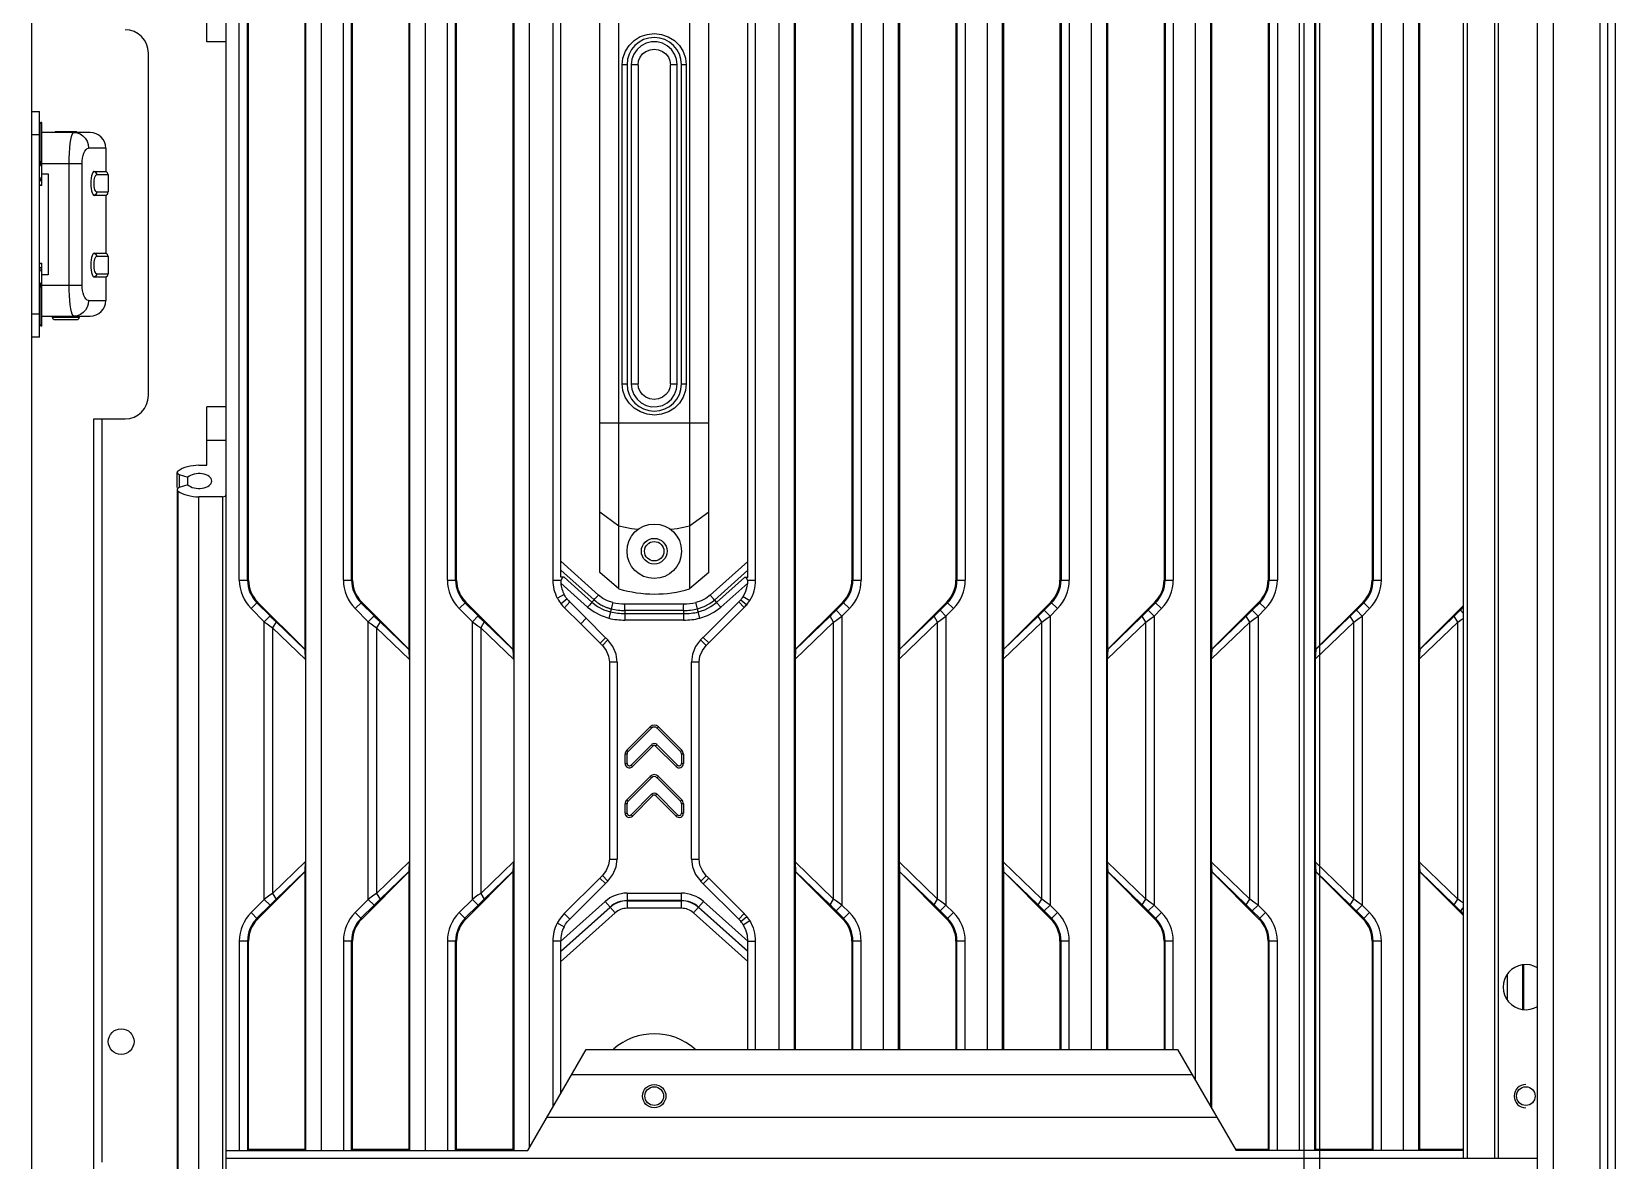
# Model space of a CAD drawing. Header units: millimetres. Extents: x -3132 to 28633, y 682 to 5849.
# Drawn here: x 23855.9 to 24059.4, y 4340.5 to 4485.5 of the extents above; entities that cross this region are included whole.
import ezdxf

# ---------------------------------------------------------------- set-up
doc = ezdxf.new("R2010")
doc.units = ezdxf.units.MM
doc.layers.add('02___PRT_ALL_AXES', color=7, linetype='Continuous')

# ---------------------------------------------------------------- blocks, each defined once
blk = doc.blocks.new('134567')
at = {"color": 7, "linetype": 'Continuous'}
for p, q in [((3525.58, -350.66), (3525.58, 376.34)), ((3694.08, -323.66), (3694.08, 349.34)), ((3696.08, 349.34), (3696.08, -323.66)), ((3703.08, 349.34), (3703.08, -323.66)), ((3500.58, -319.66), (3500.58, 342.84)), ((3684.58, -107.16), (3684.58, 132.84)), ((3685.08, -107.16), (3685.08, 132.84)), ((3688.58, -107.16), (3688.58, 132.84)), ((3689.08, -107.16), (3689.08, 132.84)), ((3535.82, -106.18), (3535.82, 131.84)), ((3537.81, -106.16), (3537.81, 131.84)), ((3549.19, -106.18), (3549.19, 131.84)), ((3551.18, -106.16), (3551.18, 131.84)), ((3562.56, -106.18), (3562.56, 131.84)), ((3564.55, -105.77), (3564.55, 131.45)), ((3663.46, 131.84), (3663.46, -106.16)), ((3665.46, -106.18), (3665.46, 131.84)), ((3676.83, 131.84), (3676.83, -106.16)), ((3678.83, -106.18), (3678.83, 131.84)), ((3652.09, -100.52), (3652.09, 126.21)), ((3650.09, 122.76), (3650.09, -97.07)), ((3596.61, 118.84), (3596.61, -93.16)), ((3598.61, -93.16), (3598.61, 118.84)), ((3609.98, 118.84), (3609.98, -93.16)), ((3611.98, -93.16), (3611.98, 118.84)), ((3623.35, 118.84), (3623.35, -93.16)), ((3625.35, -93.16), (3625.35, 118.84)), ((3636.72, 118.84), (3636.72, -93.16)), ((3638.72, -93.16), (3638.72, 118.84)), ((3535.67, 67.43), (3535.67, -41.74)), ((3549.04, 67.43), (3549.04, -41.74)), ((3562.41, 67.43), (3562.41, -41.74)), ((3598.75, -41.75), (3598.75, 67.44)), ((3612.12, -41.75), (3612.12, 67.44)), ((3625.49, -41.75), (3625.49, 67.44)), ((3638.86, -41.75), (3638.86, 67.44)), ((3652.23, -41.75), (3652.23, 67.44)), ((3665.6, -41.75), (3665.6, 67.44)), ((3678.97, -41.75), (3678.97, 67.44)), ((3576.05, -33.98), (3576.05, 59.67)), ((3585.11, 59.68), (3585.11, -33.99)), ((3527.26, -32.86), (3527.26, 58.55)), ((3528.31, -32.86), (3528.31, 58.55)), ((3528.45, -32.86), (3528.45, 58.55)), ((3540.63, -32.86), (3540.63, 58.55)), ((3541.68, -32.86), (3541.68, 58.55)), ((3541.82, -32.86), (3541.82, 58.55)), ((3554, -32.86), (3554, 58.55)), ((3555.05, -32.86), (3555.05, 58.55)), ((3555.19, -32.86), (3555.19, 58.55)), ((3567.55, 58.55), (3567.55, -32.86)), ((3568.55, 58.47), (3568.55, -32.51)), ((3573.58, -31.89), (3573.58, 57.58)), ((3587.58, -31.9), (3587.58, 57.59)), ((3592.61, -32.53), (3592.61, 58.49)), ((3593.61, -32.86), (3593.61, 58.54)), ((3605.98, 58.55), (3605.98, -32.86)), ((3606.11, 58.55), (3606.11, -32.86)), ((3607.17, 58.55), (3607.17, -32.86)), ((3619.35, 58.55), (3619.35, -32.86)), ((3619.48, 58.55), (3619.48, -32.86)), ((3620.54, 58.55), (3620.54, -32.86)), ((3632.72, 58.55), (3632.72, -32.86)), ((3632.85, 58.55), (3632.85, -32.86)), ((3633.91, 58.55), (3633.91, -32.86)), ((3646.09, 58.55), (3646.09, -32.86)), ((3646.22, 58.55), (3646.22, -32.86)), ((3647.28, 58.55), (3647.28, -32.86)), ((3659.46, 58.55), (3659.46, -32.86)), ((3659.59, 58.55), (3659.59, -32.86)), ((3660.65, 58.55), (3660.65, -32.86)), ((3672.83, 58.55), (3672.83, -32.86)), ((3672.96, 58.55), (3672.96, -32.86)), ((3674.02, -32.86), (3674.02, 58.55)), ((3523.08, 36.3), (3523.08, 43.8)), ((3515.58, -9.16), (3515.58, 34.84)), ((3525.58, 36.3), (3523.08, 36.3)), ((3577.08, 33.34), (3576.46, 33.34)), ((3576.46, -7.66), (3576.46, 33.34)), ((3577.08, 33.34), (3577.08, -7.66)), ((3578.5, 33.34), (3577.63, 33.34)), ((3577.63, 33.34), (3577.63, -7.66)), ((3578.5, 33.34), (3578.5, -7.66)), ((3583.53, 33.34), (3582.67, 33.34)), ((3582.67, -7.66), (3582.67, 33.34)), ((3583.53, -7.66), (3583.53, 33.34)), ((3584.7, 33.34), (3584.08, 33.34)), ((3584.08, -7.66), (3584.08, 33.34)), ((3584.7, 33.34), (3584.7, -7.66)), ((3500.58, 27.34), (3501.58, 27.34)), ((3501.58, -1.66), (3501.58, 27.34)), ((3501.78, 25.94), (3501.58, 25.74)), ((3501.88, 25.94), (3501.78, 25.94)), ((3501.78, 20.74), (3501.78, 25.94)), ((3501.88, 17.84), (3501.88, 25.94)), ((3508.09, 24.64), (3501.88, 24.64)), ((3506.27, 24.74), (3503.67, 24.74)), ((3501.58, 24.34), (3500.58, 24.34)), ((3510.09, 22.64), (3507.89, 22.64)), ((3510.09, 22.64), (3510.09, 19.64)), ((3501.78, 20.74), (3501.58, 20.94)), ((3501.62, 20.64), (3507.07, 20.64)), ((3501.88, 20.54), (3501.66, 20.54)), ((3501.88, 20.74), (3501.78, 20.74)), ((3501.78, 20.64), (3501.78, 20.54)), ((3505.39, 5.04), (3505.39, 20.64)), ((3507.07, 5.04), (3507.07, 20.64)), ((3501.88, 19.34), (3502.69, 19.34)), ((3502.69, 19.34), (3502.69, 6.34)), ((3508.62, 19.64), (3510.09, 19.64)), ((3510.39, 19.19), (3508.91, 19.19)), ((3510.39, 19.19), (3510.39, 17)), ((3501.58, 17.89), (3501.88, 17.96)), ((3501.88, 17.84), (3501.58, 17.84)), ((3510.09, 16.54), (3508.62, 16.54)), ((3508.91, 17), (3510.39, 17)), ((3510.09, 16.54), (3510.09, 9.14)), ((3508.62, 9.14), (3510.09, 9.14)), ((3510.39, 8.69), (3508.91, 8.69)), ((3510.39, 8.69), (3510.39, 6.5)), ((3501.58, 7.84), (3501.88, 7.84)), ((3501.88, 7.73), (3501.58, 7.8)), ((3501.88, -0.26), (3501.88, 7.84)), ((3502.69, 6.34), (3501.88, 6.34)), ((3508.91, 6.5), (3510.39, 6.5)), ((3501.78, 4.94), (3501.58, 4.74)), ((3501.62, 5.04), (3507.07, 5.04)), ((3501.66, 5.14), (3501.88, 5.14)), ((3501.78, 5.14), (3501.78, 5.04)), ((3501.88, 4.94), (3501.78, 4.94)), ((3501.78, -0.26), (3501.78, 4.94)), ((3510.09, 6.04), (3508.62, 6.04)), ((3510.09, 6.04), (3510.09, 3.04)), ((3507.89, 3.04), (3510.09, 3.04)), ((3500.58, 1.34), (3501.58, 1.34)), ((3501.88, 1.04), (3508.09, 1.04)), ((3503.4, 0.94), (3503.21, 0.9)), ((3503.21, 0.9), (3506.74, 0.9)), ((3506.54, 0.94), (3503.4, 0.94)), ((3503.59, 0.6), (3506.36, 0.6)), ((3503.77, 0.94), (3503.77, 1.04)), ((3506.17, 0.94), (3506.17, 1.04)), ((3506.54, 0.94), (3506.74, 0.9)), ((3501.58, -1.66), (3500.58, -1.66)), ((3501.78, -0.26), (3501.58, -0.06)), ((3501.88, -0.26), (3501.78, -0.26)), ((3576.46, -7.66), (3577.08, -7.66)), ((3577.63, -7.66), (3578.5, -7.66)), ((3582.67, -7.66), (3583.53, -7.66)), ((3584.08, -7.66), (3584.7, -7.66)), ((3508.58, -12.16), (3512.58, -12.16)), ((3508.58, -206.16), (3508.58, -12.16)), ((3509.58, -12.16), (3509.58, -107.66)), ((3525.58, -10.61), (3523.08, -10.61)), ((3523.08, -18.11), (3523.08, -10.61)), ((3573.58, -12.68), (3587.58, -12.68)), ((3525.58, -14.94), (3523.08, -14.94)), ((3522.08, -18.11), (3523.08, -18.11)), ((3519.27, -20.99), (3519.27, -19.03)), ((3519.52, -19.28), (3520.65, -19.66)), ((3519.52, -19.28), (3519.52, -20.99)), ((3520.65, -20.61), (3520.65, -19.66)), ((3519.27, -21.24), (3519.27, -111.32)), ((3519.39, -185.78), (3519.39, -21.42)), ((3520.65, -20.61), (3519.52, -20.99)), ((3525.08, -22.16), (3522.08, -22.16)), ((3522.08, -185.04), (3522.08, -22.16)), ((3525.08, -22.16), (3525.08, -185.04)), ((3576.05, -25.93), (3573.58, -24.16)), ((3587.58, -24.16), (3585.11, -25.94)), ((3573.4, -34.8), (3568.56, -30.45)), ((3592.61, -30.47), (3587.78, -34.8)), ((3572.85, -35.42), (3568.56, -31.57)), ((3569, -32.51), (3568.56, -32.51)), ((3569, -32.51), (3572.57, -35.72)), ((3576.05, -33.98), (3573.58, -31.89)), ((3587.58, -31.9), (3585.11, -33.99)), ((3592.61, -31.59), (3588.33, -35.43)), ((3588.6, -35.73), (3592.17, -32.53)), ((3592.61, -32.53), (3592.17, -32.53)), ((3527.26, -32.86), (3528.45, -32.86)), ((3540.63, -32.86), (3541.82, -32.86)), ((3554, -32.86), (3555.19, -32.86)), ((3567.55, -32.86), (3568.6, -32.86)), ((3568.57, -33.25), (3572.02, -36.34)), ((3589.15, -36.35), (3592.59, -33.27)), ((3592.56, -32.86), (3593.61, -32.86)), ((3605.98, -32.86), (3607.17, -32.86)), ((3619.35, -32.86), (3620.54, -32.86)), ((3632.72, -32.86), (3633.91, -32.86)), ((3646.09, -32.86), (3647.28, -32.86)), ((3659.46, -32.86), (3660.65, -32.86)), ((3672.83, -32.86), (3674.02, -32.86)), ((3529.62, -35.69), (3528.78, -36.53)), ((3528.78, -36.53), (3530.47, -38.22)), ((3531.21, -37.47), (3529.52, -35.78)), ((3535.67, -41.74), (3529.62, -35.69)), ((3542.99, -35.69), (3542.15, -36.53)), ((3542.15, -36.53), (3543.84, -38.22)), ((3544.58, -37.47), (3542.89, -35.78)), ((3549.04, -41.74), (3542.99, -35.69)), ((3556.36, -35.69), (3555.52, -36.53)), ((3555.52, -36.53), (3557.21, -38.22)), ((3557.95, -37.47), (3556.26, -35.78)), ((3562.41, -41.74), (3556.36, -35.69)), ((3569.01, -34.72), (3568.13, -35.19)), ((3569.38, -35.29), (3568.6, -35.91)), ((3569.73, -35.68), (3569.04, -36.41)), ((3569.04, -36.41), (3571.13, -38.47)), ((3571.83, -37.77), (3569.73, -35.68)), ((3572.85, -35.42), (3572.57, -35.72)), ((3572.85, -35.42), (3572.99, -35.25)), ((3572.99, -35.25), (3573.4, -34.8)), ((3575.25, -35.75), (3574.75, -37.76)), ((3574.98, -36.54), (3575.05, -36.56)), ((3576.8, -35.92), (3584.37, -35.93)), ((3586.44, -37.76), (3585.94, -35.75)), ((3591.44, -35.66), (3586.88, -40.22)), ((3587.59, -40.93), (3592.14, -36.38)), ((3588.18, -35.26), (3587.78, -34.8)), ((3588.33, -35.43), (3588.18, -35.26)), ((3588.33, -35.43), (3588.6, -35.73)), ((3589.15, -36.35), (3588.6, -35.73)), ((3591.44, -35.66), (3592.14, -36.38)), ((3591.69, -35.39), (3592.46, -36.03)), ((3592.01, -34.96), (3592.87, -35.49)), ((3604.81, -35.69), (3598.75, -41.75)), ((3604.9, -35.78), (3603.95, -36.73)), ((3604.7, -37.48), (3605.65, -36.53)), ((3605.65, -36.53), (3604.81, -35.69)), ((3618.18, -35.69), (3612.12, -41.75)), ((3618.27, -35.78), (3617.32, -36.73)), ((3618.07, -37.48), (3619.02, -36.53)), ((3619.02, -36.53), (3618.18, -35.69)), ((3631.55, -35.69), (3625.49, -41.75)), ((3631.64, -35.78), (3630.69, -36.73)), ((3631.44, -37.48), (3632.39, -36.53)), ((3632.39, -36.53), (3631.55, -35.69)), ((3644.92, -35.69), (3638.86, -41.75)), ((3645.01, -35.78), (3644.06, -36.73)), ((3644.81, -37.48), (3645.76, -36.53)), ((3645.76, -36.53), (3644.92, -35.69)), ((3658.29, -35.69), (3652.23, -41.75)), ((3658.38, -35.78), (3657.43, -36.73)), ((3658.18, -37.48), (3659.13, -36.53)), ((3659.13, -36.53), (3658.29, -35.69)), ((3671.66, -35.69), (3665.6, -41.75)), ((3671.75, -35.78), (3670.8, -36.73)), ((3671.55, -37.48), (3672.5, -36.53)), ((3672.5, -36.53), (3671.66, -35.69)), ((3684.58, -36.13), (3678.97, -41.75)), ((3684.58, -36.32), (3684.17, -36.73)), ((3530.47, -38.22), (3531.21, -37.47)), ((3530.47, -73.88), (3530.47, -38.22)), ((3532, -38.24), (3531.54, -38.99)), ((3535.71, -41.83), (3532, -38.24)), ((3543.84, -38.22), (3544.58, -37.47)), ((3543.84, -73.88), (3543.84, -38.22)), ((3545.37, -38.24), (3544.91, -38.99)), ((3549.08, -41.83), (3545.37, -38.24)), ((3557.21, -38.22), (3557.95, -37.47)), ((3557.21, -73.88), (3557.21, -38.22)), ((3558.74, -38.24), (3558.28, -38.99)), ((3562.45, -41.83), (3558.74, -38.24)), ((3571.83, -37.77), (3571.13, -38.47)), ((3571.13, -38.47), (3573.62, -40.98)), ((3574.33, -40.27), (3571.83, -37.77)), ((3584.36, -36.76), (3576.81, -36.76)), ((3576.81, -36.76), (3576.81, -37.16)), ((3576.81, -37.16), (3584.36, -37.16)), ((3584.35, -38), (3576.81, -38)), ((3584.36, -36.76), (3584.36, -37.16)), ((3598.67, -43.04), (3603.63, -38.25)), ((3603.17, -37.51), (3598.74, -41.78)), ((3603.63, -38.25), (3603.17, -37.51)), ((3603.63, -73.85), (3603.63, -38.25)), ((3603.95, -36.73), (3604.7, -37.48)), ((3604.7, -37.48), (3604.7, -74.62)), ((3612.04, -43.04), (3617, -38.25)), ((3616.54, -37.51), (3612.11, -41.78)), ((3617, -38.25), (3616.54, -37.51)), ((3617, -73.85), (3617, -38.25)), ((3617.32, -36.73), (3618.07, -37.48)), ((3618.07, -37.48), (3618.07, -74.62)), ((3625.41, -43.04), (3630.37, -38.25)), ((3629.91, -37.51), (3625.48, -41.78)), ((3630.37, -38.25), (3629.91, -37.51)), ((3630.37, -73.85), (3630.37, -38.25)), ((3630.69, -36.73), (3631.44, -37.48)), ((3631.44, -37.48), (3631.44, -74.62)), ((3638.78, -43.04), (3643.74, -38.25)), ((3643.28, -37.51), (3638.85, -41.78)), ((3643.74, -38.25), (3643.28, -37.51)), ((3643.74, -73.85), (3643.74, -38.25)), ((3644.06, -36.73), (3644.81, -37.48)), ((3644.81, -37.48), (3644.81, -74.62)), ((3652.15, -43.04), (3657.11, -38.25)), ((3656.65, -37.51), (3652.22, -41.78)), ((3657.11, -38.25), (3656.65, -37.51)), ((3657.11, -73.85), (3657.11, -38.25)), ((3657.43, -36.73), (3658.18, -37.48)), ((3658.18, -37.48), (3658.18, -74.62)), ((3665.52, -43.04), (3670.48, -38.25)), ((3670.02, -37.51), (3665.59, -41.78)), ((3670.48, -38.25), (3670.02, -37.51)), ((3670.48, -73.85), (3670.48, -38.25)), ((3670.8, -36.73), (3671.55, -37.48)), ((3671.55, -37.48), (3671.55, -74.62)), ((3678.89, -43.04), (3683.85, -38.25)), ((3683.39, -37.51), (3678.96, -41.78)), ((3683.85, -38.25), (3683.39, -37.51)), ((3683.85, -73.85), (3683.85, -38.25)), ((3684.58, -37.14), (3684.17, -36.73)), ((3531.54, -38.99), (3535.78, -43.08)), ((3531.54, -38.99), (3531.54, -73.11)), ((3544.91, -38.99), (3549.15, -43.08)), ((3544.91, -38.99), (3544.91, -73.11)), ((3558.28, -38.99), (3562.52, -43.08)), ((3558.28, -38.99), (3558.28, -73.11)), ((3574.33, -40.27), (3573.62, -40.98)), ((3574.62, -40.55), (3573.91, -41.26)), ((3586.54, -40.56), (3587.25, -41.26)), ((3586.88, -40.22), (3587.59, -40.93)), ((3535.67, -41.74), (3535.71, -41.83)), ((3535.78, -43.08), (3535.71, -41.83)), ((3549.04, -41.74), (3549.08, -41.83)), ((3549.15, -43.08), (3549.08, -41.83)), ((3562.41, -41.74), (3562.45, -41.83)), ((3562.52, -43.08), (3562.45, -41.83)), ((3598.74, -41.78), (3598.67, -43.04)), ((3598.75, -41.75), (3598.74, -41.78)), ((3612.11, -41.78), (3612.04, -43.04)), ((3612.12, -41.75), (3612.11, -41.78)), ((3625.48, -41.78), (3625.41, -43.04)), ((3625.49, -41.75), (3625.48, -41.78)), ((3638.85, -41.78), (3638.78, -43.04)), ((3638.86, -41.75), (3638.85, -41.78)), ((3652.22, -41.78), (3652.15, -43.04)), ((3652.23, -41.75), (3652.22, -41.78)), ((3665.59, -41.78), (3665.52, -43.04)), ((3665.6, -41.75), (3665.59, -41.78)), ((3678.96, -41.78), (3678.89, -43.04)), ((3678.97, -41.75), (3678.96, -41.78)), ((3535.78, -43.08), (3535.78, -69.02)), ((3549.15, -43.08), (3549.15, -69.02)), ((3562.52, -43.08), (3562.52, -69.02)), ((3575.81, -43.4), (3574.81, -43.4)), ((3574.81, -43.4), (3574.81, -68.7)), ((3575.81, -43.4), (3575.81, -68.7)), ((3586.36, -43.4), (3585.36, -43.4)), ((3585.36, -68.7), (3585.36, -43.4)), ((3586.36, -68.7), (3586.36, -43.4)), ((3598.67, -43.04), (3598.67, -69.06)), ((3612.04, -43.04), (3612.04, -69.06)), ((3625.41, -43.04), (3625.41, -69.06)), ((3638.78, -43.04), (3638.78, -69.06)), ((3652.15, -43.04), (3652.15, -69.06)), ((3665.52, -43.04), (3665.52, -69.06)), ((3678.89, -43.04), (3678.89, -69.06)), ((3580.05, -51.71), (3577.05, -54.71)), ((3577.23, -54.89), (3580.23, -51.89)), ((3580.23, -51.89), (3580.05, -51.71)), ((3581.11, -51.71), (3580.94, -51.89)), ((3580.94, -51.89), (3583.94, -54.89)), ((3584.11, -54.71), (3581.11, -51.71)), ((3577.05, -54.71), (3577.23, -54.89)), ((3580.23, -54.01), (3577.6, -56.64)), ((3577.77, -56.82), (3580.41, -54.19)), ((3580.41, -54.19), (3580.23, -54.01)), ((3580.94, -54.01), (3580.76, -54.19)), ((3580.76, -54.19), (3583.39, -56.82)), ((3583.57, -56.64), (3580.94, -54.01)), ((3583.94, -54.89), (3584.11, -54.71)), ((3577.08, -55.24), (3576.83, -55.24)), ((3576.83, -56.43), (3576.83, -55.24)), ((3576.83, -56.43), (3577.08, -56.43)), ((3577.08, -56.43), (3577.08, -55.24)), ((3577.6, -56.64), (3577.77, -56.82)), ((3583.39, -56.82), (3583.57, -56.64)), ((3584.33, -55.24), (3584.08, -55.24)), ((3584.08, -55.24), (3584.08, -56.43)), ((3584.08, -56.43), (3584.33, -56.43)), ((3584.33, -55.24), (3584.33, -56.43)), ((3580.05, -58.08), (3577.05, -61.08)), ((3577.23, -61.25), (3580.23, -58.25)), ((3580.23, -58.25), (3580.05, -58.08)), ((3581.11, -58.08), (3580.94, -58.25)), ((3580.94, -58.25), (3583.94, -61.25)), ((3584.11, -61.08), (3581.11, -58.08)), ((3580.23, -60.37), (3577.6, -63.01)), ((3577.77, -63.18), (3580.41, -60.55)), ((3580.41, -60.55), (3580.23, -60.37)), ((3580.94, -60.37), (3580.76, -60.55)), ((3580.76, -60.55), (3583.39, -63.18)), ((3583.57, -63.01), (3580.94, -60.37)), ((3577.08, -61.61), (3576.83, -61.61)), ((3576.83, -62.8), (3576.83, -61.61)), ((3576.83, -62.8), (3577.08, -62.8)), ((3577.05, -61.08), (3577.23, -61.25)), ((3577.08, -62.8), (3577.08, -61.61)), ((3577.6, -63.01), (3577.77, -63.18)), ((3583.39, -63.18), (3583.57, -63.01)), ((3583.94, -61.25), (3584.11, -61.08)), ((3584.33, -61.61), (3584.08, -61.61)), ((3584.08, -61.61), (3584.08, -62.8)), ((3584.08, -62.8), (3584.33, -62.8)), ((3584.33, -61.61), (3584.33, -62.8)), ((3535.78, -69.02), (3531.54, -73.11)), ((3535.71, -70.27), (3535.78, -69.02)), ((3549.15, -69.02), (3544.91, -73.11)), ((3549.08, -70.27), (3549.15, -69.02)), ((3562.52, -69.02), (3558.28, -73.11)), ((3562.45, -70.27), (3562.52, -69.02)), ((3574.81, -68.7), (3575.81, -68.7)), ((3585.36, -68.7), (3586.36, -68.7)), ((3603.63, -73.85), (3598.67, -69.06)), ((3598.67, -69.06), (3598.74, -70.33)), ((3617, -73.85), (3612.04, -69.06)), ((3612.04, -69.06), (3612.11, -70.33)), ((3630.37, -73.85), (3625.41, -69.06)), ((3625.41, -69.06), (3625.48, -70.33)), ((3643.74, -73.85), (3638.78, -69.06)), ((3638.78, -69.06), (3638.85, -70.33)), ((3657.11, -73.85), (3652.15, -69.06)), ((3652.15, -69.06), (3652.22, -70.33)), ((3670.48, -73.85), (3665.52, -69.06)), ((3665.52, -69.06), (3665.59, -70.33)), ((3683.85, -73.85), (3678.89, -69.06)), ((3678.89, -69.06), (3678.96, -70.33)), ((3529.62, -76.41), (3535.67, -70.36)), ((3532, -73.86), (3535.71, -70.27)), ((3535.67, -70.36), (3535.71, -70.27)), ((3535.67, -70.36), (3535.67, -106.02)), ((3542.99, -76.41), (3549.04, -70.36)), ((3545.37, -73.86), (3549.08, -70.27)), ((3549.04, -70.36), (3549.08, -70.27)), ((3549.04, -70.36), (3549.04, -106.02)), ((3556.36, -76.41), (3562.41, -70.36)), ((3558.74, -73.86), (3562.45, -70.27)), ((3562.41, -70.36), (3562.45, -70.27)), ((3562.41, -70.36), (3562.41, -106.02)), ((3573.61, -71.14), (3569.02, -75.72)), ((3574.32, -71.84), (3573.61, -71.14)), ((3574.62, -71.54), (3573.92, -70.83)), ((3586.55, -71.55), (3587.25, -70.84)), ((3587.58, -71.16), (3586.87, -71.87)), ((3592.12, -75.71), (3587.58, -71.16)), ((3598.74, -70.32), (3603.17, -74.59)), ((3598.75, -70.35), (3604.81, -76.41)), ((3598.75, -93.16), (3598.75, -70.35)), ((3612.11, -70.32), (3616.54, -74.59)), ((3612.12, -70.35), (3618.18, -76.41)), ((3612.12, -93.16), (3612.12, -70.35)), ((3625.48, -70.32), (3629.91, -74.59)), ((3625.49, -70.35), (3631.55, -76.41)), ((3625.49, -93.16), (3625.49, -70.35)), ((3638.85, -70.32), (3643.28, -74.59)), ((3638.86, -70.35), (3644.92, -76.41)), ((3638.86, -93.16), (3638.86, -70.35)), ((3652.22, -70.32), (3656.65, -74.59)), ((3652.23, -70.35), (3658.29, -76.41)), ((3652.23, -100.78), (3652.23, -70.35)), ((3665.59, -70.32), (3670.02, -74.59)), ((3665.6, -70.35), (3671.66, -76.41)), ((3665.6, -106.02), (3665.6, -70.35)), ((3678.96, -70.32), (3683.39, -74.59)), ((3678.97, -70.35), (3684.58, -75.97)), ((3678.97, -106.02), (3678.97, -70.35)), ((3531.54, -73.11), (3532, -73.86)), ((3544.91, -73.11), (3545.37, -73.86)), ((3558.28, -73.11), (3558.74, -73.86)), ((3569.72, -76.43), (3574.32, -71.84)), ((3577.08, -73.09), (3584.09, -73.09)), ((3577.08, -73.09), (3577.08, -75.03)), ((3584.09, -75.03), (3584.09, -73.09)), ((3586.87, -71.87), (3591.43, -76.43)), ((3530.47, -73.88), (3528.78, -75.57)), ((3531.21, -74.63), (3529.52, -76.32)), ((3531.21, -74.63), (3530.47, -73.88)), ((3543.84, -73.88), (3542.15, -75.57)), ((3542.89, -76.32), (3544.58, -74.63)), ((3544.58, -74.63), (3543.84, -73.88)), ((3557.21, -73.88), (3555.52, -75.57)), ((3556.26, -76.32), (3557.95, -74.63)), ((3557.95, -74.63), (3557.21, -73.88)), ((3574.26, -74.17), (3568.55, -79.29)), ((3574.9, -74.87), (3568.55, -80.57)), ((3568.55, -80.62), (3574.93, -74.91)), ((3575.56, -75.61), (3574.26, -74.17)), ((3584.09, -74.04), (3577.08, -74.04)), ((3577.08, -74.08), (3584.09, -74.08)), ((3584.09, -75.03), (3577.08, -75.03)), ((3586.91, -74.16), (3585.61, -75.61)), ((3586.24, -74.9), (3592.61, -80.6)), ((3592.61, -80.54), (3586.27, -74.87)), ((3592.61, -79.26), (3586.91, -74.16)), ((3603.17, -74.59), (3603.63, -73.85)), ((3604.7, -74.62), (3603.95, -75.37)), ((3605.65, -75.57), (3604.7, -74.62)), ((3616.54, -74.59), (3617, -73.85)), ((3618.07, -74.62), (3617.32, -75.37)), ((3619.02, -75.57), (3618.07, -74.62)), ((3629.91, -74.59), (3630.37, -73.85)), ((3631.44, -74.62), (3630.69, -75.37)), ((3632.39, -75.57), (3631.44, -74.62)), ((3643.28, -74.59), (3643.74, -73.85)), ((3644.81, -74.62), (3644.06, -75.37)), ((3645.76, -75.57), (3644.81, -74.62)), ((3656.65, -74.59), (3657.11, -73.85)), ((3658.18, -74.62), (3657.43, -75.37)), ((3659.13, -75.57), (3658.18, -74.62)), ((3670.02, -74.59), (3670.48, -73.85)), ((3671.55, -74.62), (3670.8, -75.37)), ((3672.5, -75.57), (3671.55, -74.62)), ((3683.39, -74.59), (3683.85, -73.85)), ((3528.78, -75.57), (3529.62, -76.41)), ((3542.15, -75.57), (3542.99, -76.41)), ((3555.52, -75.57), (3556.36, -76.41)), ((3569, -77.4), (3568.11, -76.95)), ((3568.55, -81.9), (3575.56, -75.61)), ((3569.72, -76.43), (3569.02, -75.72)), ((3585.61, -75.61), (3592.61, -81.87)), ((3591.43, -76.43), (3592.12, -75.71)), ((3591.69, -76.71), (3592.46, -76.07)), ((3592.02, -77.14), (3592.86, -76.61)), ((3604.9, -76.32), (3603.95, -75.37)), ((3604.81, -76.41), (3605.65, -75.57)), ((3618.27, -76.32), (3617.32, -75.37)), ((3618.18, -76.41), (3619.02, -75.57)), ((3631.64, -76.32), (3630.69, -75.37)), ((3631.55, -76.41), (3632.39, -75.57)), ((3645.01, -76.32), (3644.06, -75.37)), ((3644.92, -76.41), (3645.76, -75.57)), ((3658.38, -76.32), (3657.43, -75.37)), ((3658.29, -76.41), (3659.13, -75.57)), ((3671.75, -76.32), (3670.8, -75.37)), ((3671.66, -76.41), (3672.5, -75.57)), ((3684.58, -75.78), (3684.17, -75.37)), ((3528.45, -79.24), (3527.26, -79.24)), ((3527.26, -79.24), (3527.26, -106.16)), ((3528.31, -79.24), (3528.31, -106.16)), ((3528.45, -106.02), (3528.45, -79.24)), ((3541.82, -79.24), (3540.63, -79.24)), ((3540.63, -79.24), (3540.63, -106.16)), ((3541.68, -106.16), (3541.68, -79.24)), ((3541.82, -106.02), (3541.82, -79.24)), ((3555.19, -79.24), (3554, -79.24)), ((3554, -79.24), (3554, -106.16)), ((3555.05, -106.16), (3555.05, -79.24)), ((3555.19, -106.02), (3555.19, -79.24)), ((3568.55, -79.24), (3567.55, -79.24)), ((3567.55, -79.24), (3567.55, -100.57)), ((3568.55, -79.24), (3568.55, -98.84)), ((3592.61, -79.26), (3593.61, -79.25)), ((3592.61, -93.16), (3592.61, -79.26)), ((3593.61, -93.16), (3593.61, -79.25)), ((3607.17, -79.24), (3605.98, -79.24)), ((3605.98, -79.24), (3605.98, -93.16)), ((3606.11, -93.16), (3606.11, -79.24)), ((3607.17, -93.16), (3607.17, -79.24)), ((3620.54, -79.24), (3619.35, -79.24)), ((3619.35, -79.24), (3619.35, -93.16)), ((3619.48, -93.16), (3619.48, -79.24)), ((3620.54, -93.16), (3620.54, -79.24)), ((3633.91, -79.24), (3632.72, -79.24)), ((3632.72, -79.24), (3632.72, -93.16)), ((3632.85, -93.16), (3632.85, -79.24)), ((3633.91, -93.16), (3633.91, -79.24)), ((3647.28, -79.24), (3646.09, -79.24)), ((3646.09, -79.24), (3646.09, -93.16)), ((3646.22, -93.16), (3646.22, -79.24)), ((3647.28, -93.16), (3647.28, -79.24)), ((3660.65, -79.24), (3659.46, -79.24)), ((3659.46, -79.24), (3659.46, -106.02)), ((3659.59, -106.16), (3659.59, -79.24)), ((3660.65, -106.16), (3660.65, -79.24)), ((3674.02, -79.24), (3672.83, -79.24)), ((3672.83, -79.24), (3672.83, -106.02)), ((3672.96, -106.16), (3672.96, -79.24)), ((3674.02, -106.16), (3674.02, -79.24)), ((3692.2, -88.02), (3692.2, -82.29)), ((3692.34, -88.02), (3692.34, -82.3)), ((3690.2, -83.57), (3690.2, -86.74)), ((3564.33, -106.16), (3571.83, -93.16)), ((3571.83, -93.16), (3647.83, -93.16)), ((3647.83, -93.16), (3655.34, -106.16)), ((3649.71, -96.41), (3569.96, -96.41)), ((3652.89, -101.91), (3566.78, -101.91)), ((3525.58, -106.16), (3564.33, -106.16)), ((3694.08, -107.16), (3525.58, -107.16)), ((3528.31, -106.16), (3528.45, -106.02)), ((3535.67, -106.02), (3528.45, -106.02)), ((3541.68, -106.16), (3541.82, -106.02)), ((3549.04, -106.02), (3541.82, -106.02)), ((3555.05, -106.16), (3555.19, -106.02)), ((3562.41, -106.02), (3555.19, -106.02)), ((3659.46, -106.02), (3655.26, -106.02)), ((3684.58, -106.16), (3655.34, -106.16)), ((3659.59, -106.16), (3659.46, -106.02)), ((3665.47, -106.16), (3665.51, -106.12)), ((3665.51, -106.12), (3665.6, -106.02)), ((3672.83, -106.02), (3665.6, -106.02)), ((3672.96, -106.16), (3672.83, -106.02)), ((3678.84, -106.16), (3678.88, -106.12)), ((3678.88, -106.12), (3678.97, -106.02)), ((3684.58, -106.02), (3678.97, -106.02))]:
    blk.add_line(p, q, dxfattribs=at)
for points in [[(3576.46, 33.34), (3576.56, 34.2), (3576.87, 35.07), (3577.35, 35.83), (3578, 36.46), (3578.79, 36.95), (3579.66, 37.24), (3580.6, 37.34)], [(3580.6, 37.34), (3581.52, 37.24), (3582.39, 36.94), (3583.18, 36.45), (3583.83, 35.81), (3584.31, 35.05), (3584.61, 34.19), (3584.7, 33.34)], [(3583.53, 33.34), (3583.45, 34.04), (3583.2, 34.7), (3582.8, 35.29), (3582.26, 35.77), (3581.63, 36.1), (3580.94, 36.27), (3580.23, 36.27), (3579.54, 36.1), (3578.91, 35.77), (3578.37, 35.29), (3577.97, 34.7), (3577.72, 34.04), (3577.63, 33.34)], [(3578.5, 33.34), (3578.56, 33.84), (3578.76, 34.31), (3579.09, 34.73), (3579.52, 35.06), (3580.04, 35.27), (3580.58, 35.34), (3581.13, 35.27), (3581.64, 35.06), (3582.08, 34.73), (3582.4, 34.31), (3582.6, 33.83), (3582.67, 33.34)], [(3505.39, 20.64), (3505.4, 21.32), (3505.43, 22), (3505.48, 22.65), (3505.54, 23.21), (3505.62, 23.7), (3505.71, 24.11), (3505.8, 24.4), (3505.9, 24.58), (3506, 24.64)], [(3506, 24.64), (3506.42, 24.59), (3506.81, 24.45), (3507.16, 24.22), (3507.46, 23.92), (3507.69, 23.53), (3507.84, 23.1), (3507.89, 22.64)], [(3507.07, 20.64), (3507.08, 21), (3507.13, 21.36), (3507.2, 21.7), (3507.3, 22), (3507.42, 22.26), (3507.57, 22.46), (3507.72, 22.6), (3507.89, 22.64)], [(3501.58, 18.67), (3501.74, 18.62), (3501.88, 18.6)], [(3501.58, 18.36), (3501.59, 18.36), (3501.67, 18.41), (3501.76, 18.45), (3501.86, 18.49), (3501.88, 18.5)], [(3508.62, 19.64), (3508.52, 19.61), (3508.43, 19.49), (3508.35, 19.3), (3508.27, 19.06), (3508.22, 18.76), (3508.18, 18.44), (3508.17, 18.09), (3508.18, 17.75), (3508.22, 17.43), (3508.27, 17.13), (3508.34, 16.89), (3508.43, 16.7), (3508.52, 16.58), (3508.62, 16.54)], [(3508.91, 17), (3508.83, 17.03), (3508.77, 17.13), (3508.7, 17.28), (3508.65, 17.47), (3508.62, 17.71), (3508.6, 17.96), (3508.6, 18.22), (3508.62, 18.48), (3508.65, 18.71), (3508.7, 18.91), (3508.77, 19.06), (3508.83, 19.15), (3508.91, 19.19)], [(3508.62, 19.64), (3508.73, 19.57), (3508.83, 19.46), (3508.89, 19.33), (3508.91, 19.19)], [(3508.91, 17), (3508.89, 16.86), (3508.83, 16.73), (3508.74, 16.62), (3508.62, 16.54)], [(3508.62, 9.14), (3508.52, 9.11), (3508.43, 8.99), (3508.35, 8.8), (3508.27, 8.56), (3508.22, 8.26), (3508.18, 7.94), (3508.17, 7.59), (3508.18, 7.25), (3508.22, 6.93), (3508.27, 6.63), (3508.34, 6.39), (3508.43, 6.2), (3508.52, 6.08), (3508.62, 6.04)], [(3508.91, 6.5), (3508.83, 6.53), (3508.77, 6.63), (3508.7, 6.78), (3508.65, 6.97), (3508.62, 7.21), (3508.6, 7.46), (3508.6, 7.72), (3508.62, 7.98), (3508.65, 8.21), (3508.7, 8.41), (3508.77, 8.56), (3508.83, 8.65), (3508.91, 8.69)], [(3508.62, 9.14), (3508.73, 9.07), (3508.83, 8.96), (3508.89, 8.83), (3508.91, 8.69)], [(3501.88, 7.18), (3501.86, 7.2), (3501.76, 7.24), (3501.67, 7.28), (3501.59, 7.32), (3501.58, 7.33)], [(3501.88, 7.09), (3501.75, 7.07), (3501.58, 7.02)], [(3508.91, 6.5), (3508.89, 6.36), (3508.83, 6.23), (3508.74, 6.12), (3508.62, 6.04)], [(3506, 1.04), (3505.9, 1.11), (3505.8, 1.29), (3505.71, 1.58), (3505.62, 1.99), (3505.54, 2.48), (3505.48, 3.04), (3505.43, 3.69), (3505.4, 4.37), (3505.39, 5.04)], [(3507.89, 3.04), (3507.73, 3.09), (3507.57, 3.22), (3507.43, 3.42), (3507.3, 3.69), (3507.2, 3.99), (3507.12, 4.34), (3507.08, 4.7), (3507.07, 5.04)], [(3507.89, 3.04), (3507.84, 2.6), (3507.71, 2.19), (3507.49, 1.82), (3507.2, 1.5), (3506.84, 1.25), (3506.43, 1.1), (3506, 1.04)], [(3580.6, -11.66), (3579.67, -11.56), (3578.8, -11.26), (3578, -10.77), (3577.35, -10.13), (3576.86, -9.37), (3576.55, -8.5), (3576.46, -7.66)], [(3577.63, -7.66), (3577.72, -8.35), (3577.97, -9.02), (3578.37, -9.61), (3578.91, -10.08), (3579.54, -10.42), (3580.23, -10.59), (3580.94, -10.58), (3581.63, -10.42), (3582.26, -10.08), (3582.79, -9.61), (3583.2, -9.02), (3583.45, -8.35), (3583.53, -7.66)], [(3582.67, -7.66), (3582.6, -8.15), (3582.4, -8.62), (3582.08, -9.04), (3581.64, -9.37), (3581.13, -9.58), (3580.58, -9.65), (3580.03, -9.58), (3579.52, -9.37), (3579.09, -9.04), (3578.76, -8.62), (3578.56, -8.15), (3578.5, -7.66)], [(3584.7, -7.66), (3584.61, -8.51), (3584.3, -9.37), (3583.82, -10.13), (3583.18, -10.76), (3582.4, -11.25), (3581.53, -11.55), (3580.6, -11.66)], [(3578.45, -26.38), (3577.65, -26.26), (3576.84, -26.12), (3576.05, -25.93)], [(3585.11, -25.94), (3584.32, -26.12), (3583.52, -26.27), (3582.72, -26.38)], [(3569, -32.51), (3568.83, -32.55), (3568.69, -32.67), (3568.6, -32.86)], [(3592.56, -32.86), (3592.46, -32.68), (3592.33, -32.57), (3592.17, -32.53)], [(3568.6, -32.86), (3568.58, -32.98), (3568.57, -33.11), (3568.57, -33.25)], [(3592.01, -34.96), (3592.29, -34.43), (3592.48, -33.86), (3592.59, -33.27)], [(3592.59, -33.27), (3592.6, -33.12), (3592.59, -32.98), (3592.56, -32.86)], [(3568.13, -35.19), (3568.26, -35.43), (3568.42, -35.67), (3568.6, -35.91)], [(3569.38, -35.29), (3569.24, -35.11), (3569.12, -34.92), (3569.01, -34.72)], [(3572.57, -35.72), (3572.43, -35.89), (3572.24, -36.1), (3572.02, -36.34)], [(3572.02, -36.34), (3572.85, -36.96), (3573.77, -37.43), (3574.75, -37.76)], [(3572.57, -35.72), (3573.3, -36.26), (3574.1, -36.67), (3574.95, -36.95)], [(3572.85, -35.42), (3573.06, -35.59), (3573.24, -35.73), (3573.41, -35.85), (3573.57, -35.95), (3573.72, -36.03), (3573.85, -36.1), (3573.97, -36.17), (3574.09, -36.22), (3574.19, -36.27), (3574.29, -36.31), (3574.38, -36.34), (3574.46, -36.38), (3574.54, -36.4), (3574.61, -36.43), (3574.67, -36.45), (3574.73, -36.47), (3574.79, -36.49), (3574.84, -36.5), (3574.89, -36.52), (3574.93, -36.53), (3574.98, -36.54)], [(3575.25, -35.75), (3574.58, -35.53), (3573.96, -35.21), (3573.4, -34.8)], [(3576.81, -36.76), (3576.81, -36.53), (3576.8, -35.92)], [(3584.36, -36.76), (3584.36, -36.53), (3584.36, -36.25), (3584.37, -35.93)], [(3587.78, -34.8), (3587.23, -35.21), (3586.61, -35.53), (3585.94, -35.75)], [(3586.14, -36.56), (3586.99, -36.27), (3587.72, -35.88), (3588.33, -35.43)], [(3586.24, -36.95), (3587.08, -36.67), (3587.87, -36.26), (3588.6, -35.73)], [(3586.44, -37.76), (3587.42, -37.43), (3588.33, -36.96), (3589.15, -36.35)], [(3591.69, -35.39), (3591.61, -35.48), (3591.52, -35.57), (3591.44, -35.66)], [(3591.69, -35.39), (3591.74, -35.33), (3591.78, -35.28), (3591.82, -35.23), (3591.86, -35.18), (3591.89, -35.14), (3591.92, -35.1), (3591.95, -35.06), (3591.97, -35.02), (3591.99, -34.99), (3592.01, -34.96)], [(3592.14, -36.38), (3592.25, -36.27), (3592.35, -36.15), (3592.46, -36.03)], [(3592.46, -36.03), (3592.6, -35.85), (3592.74, -35.67), (3592.86, -35.49)], [(3530.47, -38.22), (3530.83, -38.48), (3531.19, -38.74), (3531.54, -38.99)], [(3532, -38.24), (3531.74, -38), (3531.48, -37.74), (3531.21, -37.47)], [(3543.84, -38.22), (3544.2, -38.48), (3544.56, -38.74), (3544.91, -38.99)], [(3545.37, -38.24), (3545.11, -38), (3544.85, -37.74), (3544.58, -37.47)], [(3557.21, -38.22), (3557.57, -38.48), (3557.93, -38.74), (3558.28, -38.99)], [(3558.74, -38.24), (3558.48, -38), (3558.22, -37.74), (3557.95, -37.47)], [(3576.81, -37.16), (3576.81, -37.39), (3576.81, -38)], [(3584.36, -37.16), (3584.36, -37.39), (3584.35, -38)], [(3603.95, -36.73), (3603.68, -37), (3603.42, -37.26), (3603.17, -37.51)], [(3603.63, -38.25), (3603.98, -38), (3604.33, -37.74), (3604.7, -37.48)], [(3617.32, -36.73), (3617.05, -37), (3616.79, -37.26), (3616.54, -37.51)], [(3617, -38.25), (3617.35, -38), (3617.7, -37.74), (3618.07, -37.48)], [(3630.69, -36.73), (3630.42, -37), (3630.16, -37.26), (3629.91, -37.51)], [(3630.37, -38.25), (3630.72, -38), (3631.07, -37.74), (3631.44, -37.48)], [(3644.06, -36.73), (3643.79, -37), (3643.53, -37.26), (3643.28, -37.51)], [(3643.74, -38.25), (3644.09, -38), (3644.44, -37.74), (3644.81, -37.48)], [(3657.43, -36.73), (3657.16, -37), (3656.9, -37.26), (3656.65, -37.51)], [(3657.11, -38.25), (3657.46, -38), (3657.81, -37.74), (3658.18, -37.48)], [(3670.8, -36.73), (3670.53, -37), (3670.27, -37.26), (3670.02, -37.51)], [(3670.48, -38.25), (3670.83, -38), (3671.18, -37.74), (3671.55, -37.48)], [(3684.17, -36.73), (3683.9, -37), (3683.64, -37.26), (3683.39, -37.51)], [(3683.85, -38.25), (3684.2, -38), (3684.56, -37.74), (3684.58, -37.72)], [(3575.81, -43.4), (3575.67, -42.38), (3575.27, -41.41), (3574.62, -40.55)], [(3586.54, -40.56), (3585.89, -41.41), (3585.49, -42.38), (3585.36, -43.4)], [(3573.91, -41.26), (3574.41, -41.91), (3574.71, -42.64), (3574.81, -43.4)], [(3586.36, -43.4), (3586.46, -42.64), (3586.76, -41.91), (3587.25, -41.26)], [(3574.81, -68.7), (3574.71, -69.46), (3574.41, -70.19), (3573.92, -70.83)], [(3574.62, -71.54), (3575.27, -70.69), (3575.67, -69.72), (3575.81, -68.7)], [(3585.36, -68.7), (3585.49, -69.72), (3585.89, -70.69), (3586.55, -71.55)], [(3587.25, -70.84), (3586.76, -70.19), (3586.46, -69.47), (3586.36, -68.7)], [(3598.75, -70.35), (3598.74, -70.34), (3598.74, -70.33), (3598.74, -70.32)], [(3612.12, -70.35), (3612.11, -70.34), (3612.11, -70.33), (3612.11, -70.32)], [(3625.49, -70.35), (3625.48, -70.34), (3625.48, -70.33), (3625.48, -70.32)], [(3638.86, -70.35), (3638.85, -70.34), (3638.85, -70.33), (3638.85, -70.32)], [(3652.23, -70.35), (3652.22, -70.34), (3652.22, -70.33), (3652.22, -70.32)], [(3665.6, -70.35), (3665.59, -70.34), (3665.59, -70.33), (3665.59, -70.32)], [(3678.97, -70.35), (3678.96, -70.34), (3678.96, -70.33), (3678.96, -70.32)], [(3531.54, -73.11), (3531.19, -73.36), (3530.83, -73.62), (3530.47, -73.88)], [(3544.91, -73.11), (3544.56, -73.36), (3544.2, -73.62), (3543.84, -73.88)], [(3558.28, -73.11), (3557.93, -73.36), (3557.57, -73.62), (3557.21, -73.88)], [(3531.21, -74.63), (3531.48, -74.36), (3531.74, -74.1), (3532, -73.86)], [(3544.58, -74.63), (3544.85, -74.36), (3545.11, -74.1), (3545.37, -73.86)], [(3557.95, -74.63), (3558.22, -74.36), (3558.48, -74.1), (3558.74, -73.86)], [(3603.17, -74.59), (3603.42, -74.84), (3603.68, -75.1), (3603.95, -75.37)], [(3604.7, -74.62), (3604.33, -74.36), (3603.98, -74.1), (3603.63, -73.85)], [(3616.54, -74.59), (3616.79, -74.84), (3617.05, -75.1), (3617.32, -75.37)], [(3618.07, -74.62), (3617.7, -74.36), (3617.35, -74.1), (3617, -73.85)], [(3629.91, -74.59), (3630.16, -74.84), (3630.42, -75.1), (3630.69, -75.37)], [(3631.44, -74.62), (3631.07, -74.36), (3630.72, -74.1), (3630.37, -73.85)], [(3643.28, -74.59), (3643.53, -74.84), (3643.79, -75.1), (3644.06, -75.37)], [(3644.81, -74.62), (3644.44, -74.36), (3644.09, -74.1), (3643.74, -73.85)], [(3656.65, -74.59), (3656.9, -74.84), (3657.16, -75.1), (3657.43, -75.37)], [(3658.18, -74.62), (3657.81, -74.36), (3657.46, -74.1), (3657.11, -73.85)], [(3670.02, -74.59), (3670.27, -74.84), (3670.53, -75.1), (3670.8, -75.37)], [(3671.55, -74.62), (3671.18, -74.36), (3670.83, -74.1), (3670.48, -73.85)], [(3683.39, -74.59), (3683.64, -74.84), (3683.9, -75.1), (3684.17, -75.37)], [(3684.58, -74.38), (3684.56, -74.36), (3684.2, -74.1), (3683.85, -73.85)], [(3684.58, -74.96), (3684.42, -75.12), (3684.17, -75.37)], [(3569.02, -75.72), (3568.65, -76.11), (3568.35, -76.53), (3568.11, -76.95)], [(3569, -77.4), (3569.19, -77.07), (3569.43, -76.74), (3569.72, -76.43)], [(3591.43, -76.43), (3591.52, -76.52), (3591.61, -76.61), (3591.69, -76.71)], [(3592.01, -77.14), (3591.92, -77), (3591.81, -76.86), (3591.69, -76.71)], [(3592.61, -79.26), (3592.55, -78.52), (3592.35, -77.81), (3592.01, -77.14)], [(3592.46, -76.07), (3592.35, -75.94), (3592.24, -75.82), (3592.12, -75.71)], [(3592.86, -76.61), (3592.74, -76.43), (3592.6, -76.25), (3592.46, -76.07)], [(3535.8, -106.16), (3535.77, -106.12), (3535.67, -106.02)], [(3549.17, -106.16), (3549.14, -106.12), (3549.09, -106.07), (3549.04, -106.02)], [(3562.54, -106.16), (3562.51, -106.12), (3562.41, -106.02)]]:
    blk.add_lwpolyline(points, dxfattribs=at)
for centre, radius in [((3580.58, -29.16), 3.5), ((3580.58, -29.16), 1.65), ((3580.58, -29.16), 1.25), ((3512.08, -92.16), 1.65), ((3580.58, -99.16), 1.5), ((3580.58, -99.16), 1.2), ((3692.58, -99.16), 1.2)]:
    blk.add_circle(centre, radius, dxfattribs=at)
for centre, radius, start, end in [((3512.58, 34.84), 3, 0, 90), ((3580.58, 33.34), 3.5, 0, 180), ((3503.67, 24.64), 0.1, 90.0754, 180), ((3506.27, 24.64), 0.1, 0, 90), ((3508.09, 22.64), 2, 0, 90), ((3509.89, 19.19), 0.5, 0, 66.4218), ((3509.89, 17), 0.5, 293.5782, 0), ((3509.89, 8.69), 0.5, 0, 66.4218), ((3509.89, 6.5), 0.5, 293.5782, 0), ((3508.09, 3.04), 2, 270, 0), ((3503.59, 0.99), 0.39, 193.5518, 270), ((3506.36, 0.99), 0.39, 270, 346.4482), ((3580.58, -7.66), 3.5, 180, 0), ((3512.58, -9.16), 3, 270, 0), ((3532.45, -32.86), 5.19, 180, 225), ((3532.45, -32.86), 4.13, 180, 225), ((3532.45, -32.86), 4, 180, 225), ((3545.82, -32.86), 5.19, 180, 225), ((3545.82, -32.86), 4.13, 180, 225), ((3545.82, -32.86), 4, 180, 225), ((3559.19, -32.86), 5.19, 180, 225), ((3559.19, -32.86), 4.13, 180, 225), ((3559.19, -32.86), 4, 180, 225), ((3572.55, -32.86), 5, 180, 207.7183), ((3572.55, -32.86), 4, 185.5818, 207.7857), ((3588.61, -32.86), 5, 328.2865, 0.0076), ((3601.98, -32.86), 4, 314.9993, 0), ((3601.98, -32.86), 4.13, 315, 0), ((3601.98, -32.86), 5.19, 315, 360), ((3615.35, -32.86), 4, 314.9993, 0), ((3615.35, -32.86), 4.13, 315, 0), ((3615.35, -32.86), 5.19, 315, 360), ((3628.72, -32.86), 4, 314.9993, 0), ((3628.72, -32.86), 4.13, 315, 0), ((3628.72, -32.86), 5.19, 315, 360), ((3642.09, -32.86), 4, 314.9993, 0), ((3642.09, -32.86), 4.13, 315, 0), ((3642.09, -32.86), 5.19, 315, 360), ((3655.46, -32.86), 4, 314.9993, 0), ((3655.46, -32.86), 4.13, 315, 0), ((3655.46, -32.86), 5.19, 315, 360), ((3668.83, -32.86), 4, 314.9993, 0), ((3668.83, -32.86), 4.13, 315, 0), ((3668.83, -32.86), 5.19, 315, 360), ((3572.47, -32.87), 4.93, 218.1904, 225.9341), ((3572.47, -32.87), 3.93, 218.1898, 225.8156), ((3576.7, -29.82), 6.94, 256.2454, 270.9177), ((3576.7, -29.82), 6.11, 256.2451, 270.9699), ((3584.48, -29.82), 6.94, 269.0094, 283.8732), ((3584.48, -29.82), 6.11, 268.9535, 283.8739), ((3576.7, -29.82), 8.18, 256.2456, 270.8143), ((3576.7, -29.82), 7.34, 256.2454, 270.8543), ((3584.48, -29.82), 8.18, 269.1203, 283.8734), ((3584.48, -29.82), 7.35, 269.0774, 283.8732), ((3629.92, 15.46), 78.71, 225.0755, 225.3705), ((3531.09, 15.57), 78.9, 314.653, 315.0021), ((3629.92, 15.46), 79.71, 225.0747, 225.3655), ((3531.09, 15.57), 79.9, 314.6588, 315.0021), ((3580.58, -52.24), 0.75, 45, 135), ((3580.58, -52.24), 0.5, 45, 135), ((3577.58, -55.24), 0.75, 135, 179.9999), ((3577.58, -55.24), 0.5, 135, 180), ((3580.58, -54.36), 0.5, 45, 135), ((3580.58, -54.36), 0.25, 45, 135), ((3583.58, -55.24), 0.5, 0, 45), ((3583.58, -55.24), 0.75, 0, 45), ((3577.38, -56.43), 0.55, 180, 315), ((3577.38, -56.43), 0.3, 180, 315), ((3583.78, -56.43), 0.55, 225.0001, 360), ((3583.78, -56.43), 0.3, 225.0001, 360), ((3580.58, -58.61), 0.75, 45, 135), ((3580.58, -58.61), 0.5, 45, 135), ((3580.58, -60.73), 0.5, 45, 135), ((3580.58, -60.73), 0.25, 45, 135), ((3577.58, -61.61), 0.75, 135, 179.9999), ((3577.38, -62.8), 0.55, 180, 315), ((3577.58, -61.61), 0.5, 135, 180), ((3577.38, -62.8), 0.3, 180, 315), ((3583.78, -62.8), 0.55, 225.0001, 360), ((3583.78, -62.8), 0.3, 225.0001, 360), ((3583.58, -61.61), 0.5, 0, 45), ((3583.58, -61.61), 0.75, 0, 45), ((3629.88, -127.55), 79.68, 134.6173, 134.9253), ((3531.06, -127.68), 79.92, 44.9993, 45.3289), ((3577.08, -77.31), 4.22, 90, 131.8997), ((3629.88, -127.55), 78.68, 134.6114, 134.9253), ((3584.09, -77.31), 4.22, 48.1871, 90), ((3531.06, -127.68), 78.92, 44.9993, 45.3339), ((3577.08, -77.31), 3.27, 90, 131.8997), ((3577.08, -77.31), 3.23, 90, 131.8997), ((3577.08, -77.31), 2.28, 90, 131.8997), ((3584.09, -77.31), 3.27, 48.1871, 90), ((3584.09, -77.31), 3.23, 48.1871, 90), ((3584.09, -77.31), 2.28, 48.1871, 90), ((3532.45, -79.24), 5.19, 135, 180), ((3532.45, -79.24), 4.13, 135, 180), ((3532.45, -79.24), 4, 135, 180), ((3545.82, -79.24), 5.19, 135, 180), ((3545.82, -79.24), 4.13, 135, 180), ((3545.82, -79.24), 4, 135, 180), ((3559.19, -79.24), 5.19, 135, 180), ((3559.19, -79.24), 4.13, 135, 180), ((3559.19, -79.24), 4, 135, 180), ((3572.55, -79.24), 5, 152.7519, 180), ((3588.61, -79.24), 5, 359.8408, 31.8176), ((3601.98, -79.24), 4, 0, 45.0007), ((3601.98, -79.24), 4.13, 0, 45), ((3601.98, -79.24), 5.19, 0, 45), ((3615.35, -79.24), 4, 0, 45.0007), ((3615.35, -79.24), 4.13, 0, 45), ((3615.35, -79.24), 5.19, 0, 45), ((3628.72, -79.24), 4, 0, 45.0007), ((3628.72, -79.24), 4.13, 0, 45), ((3628.72, -79.24), 5.19, 0, 45), ((3642.09, -79.24), 4, 0, 45.0007), ((3642.09, -79.24), 4.13, 0, 45), ((3642.09, -79.24), 5.19, 0, 45), ((3655.46, -79.24), 4, 0, 45.0007), ((3655.46, -79.24), 4.13, 0, 45), ((3655.46, -79.24), 5.19, 0, 45), ((3668.83, -79.24), 4, 0, 45.0007), ((3668.83, -79.24), 4.13, 0, 45), ((3668.83, -79.24), 5.19, 0, 45), ((3572.55, -79.24), 4, 152.6526, 180), ((3580.58, -99.16), 8, 49.0116, 130.97), ((3692.58, -99.16), 1.5, 90, 270)]:
    blk.add_arc(centre, radius, start, end, dxfattribs=at)
for centre, major_axis, ratio, start_param, end_param in [((3502.08, 20.76), (0.343, -0.413), 0.881757, -2.326461, -1.170463), ((3502.08, 20.25), (1.03, -1.24), 0.881757, -1.095502, -0.889562), ((3502.08, 5.44), (1.03, 1.24), 0.881757, 0.889562, 1.095502), ((3502.08, 4.93), (0.343, 0.413), 0.881757, 1.170465, 2.326461), ((3522.08, -20.14), (3.5, 0), 0.57735, 1.570796, 2.450546), ((3519.77, -19.03), (0.5, 0), 0.57735, 8.733731, 10.471976), ((3522.08, -20.14), (1.65, 0), 0.57735, 3.665191, 8.901179), ((3519.77, -21.24), (0.5, 0), 0.57735, 2.094395, 3.83264), ((3522.08, -20.14), (3.5, 0), 0.57735, -2.450546, -1.570796), ((3525.08, -21.87), (0.5, 0), 0.57735, -1.570796, 0), ((3580.6, -16.21), (0, -18.45), 0.92139, -0.27117, 0.268696)]:
    blk.add_ellipse(centre, major_axis=major_axis, ratio=ratio, start_param=start_param, end_param=end_param, dxfattribs=at)
at = {"layer": '02___PRT_ALL_AXES', "color": 7, "linetype": 'Continuous'}
blk.add_arc((3692.58, -85.16), 2.9, 58.8526, 301.1474, dxfattribs=at)
blk = doc.blocks.new('*U299')
blk.add_blockref('134567', (-3455.58, -17.84))
blk = doc.blocks.new('*U300')
at = {"color": 0, "linetype": 'ByBlock', "lineweight": -2, "transparency": 16777216}
blk.add_blockref('*U299', (500, 0), dxfattribs=at)
blk = doc.blocks.new('4333343')
at = {"color": 114, "linetype": 'Continuous', "true_color": 0x139b48}
for p, q in [((3969.91, 1620.47), (3969.91, 2367.47)), ((3971.91, 2367.47), (3971.91, 1620.47)), ((4009.91, 2367.47), (4009.91, 1620.47)), ((4007.91, 2304.35), (4007.91, 1683.58))]:
    blk.add_line(p, q, dxfattribs=at)
blk = doc.blocks.new('*U306')
blk.add_blockref('4333343', (-3768.41, -2000.97))
blk = doc.blocks.new('*U307')
at = {"color": 0, "linetype": 'ByBlock', "lineweight": -2, "transparency": 16777216}
blk.add_blockref('*U306', (500, 0), dxfattribs=at)

msp = doc.modelspace()

# ---------------------------------------------------------------- block references
for name, p in [('*U307', (23317.901, 4467.128)), ('*U300', (23310.901, 4465.728))]:
    msp.add_blockref(name, p)

doc.saveas('drawing.dxf')
